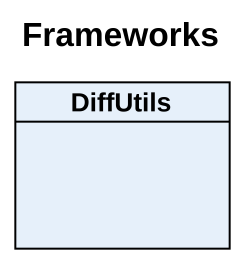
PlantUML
@startuml
title Frameworks
hide circle
hide empty members
class DiffUtils
@enduml
